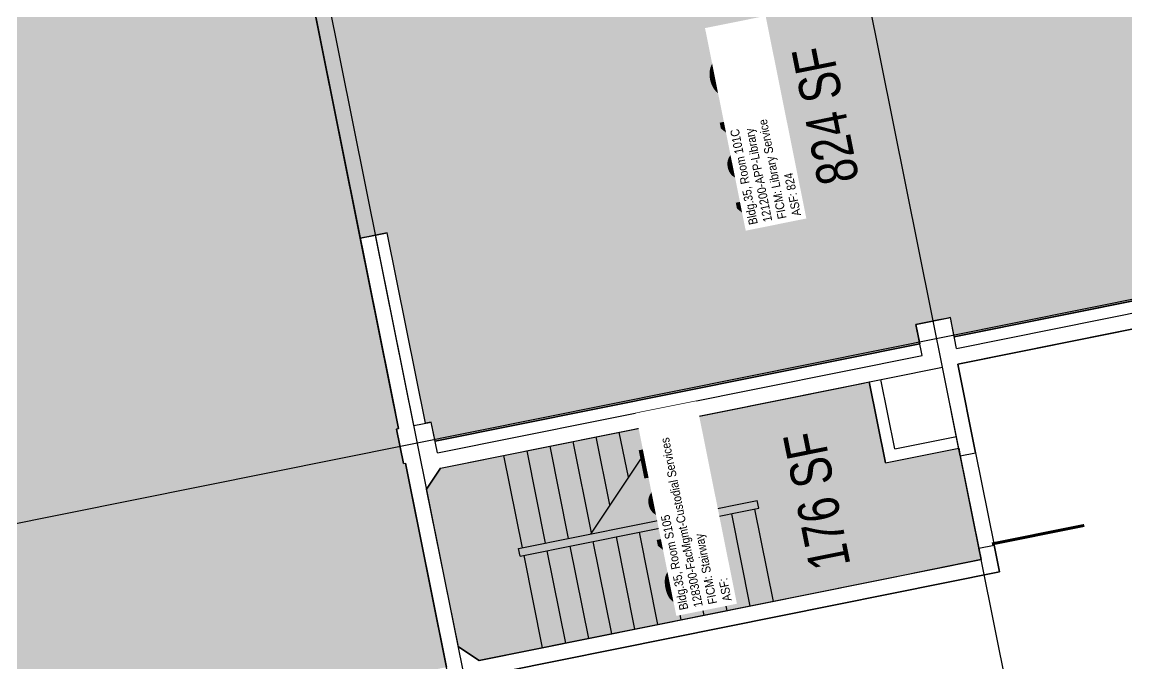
# Model space of a CAD drawing. Header units: inches. Extents: x 69201055 to 69205028, y 27678536 to 27681908.
# Drawn here: x 69203715 to 69204278, y 27679200 to 27679528 of the extents above; entities that cross this region are included whole.
import ezdxf
from ezdxf.enums import TextEntityAlignment as Align

# ---------------------------------------------------------------- set-up
doc = ezdxf.new("R2010")
doc.units = ezdxf.units.IN
doc.header["$LTSCALE"] = 10
doc.header["$MEASUREMENT"] = 0
for name, color, linetype in [('A-DOOR', 2, 'CONTINUOUS'), ('A-FLOR', 3, 'CONTINUOUS'), ('A-GRID', 1, 'CONTINUOUS'), ('A-IDEN-RNUM', 7, 'CONTINUOUS'), ('A-IDEN-SNUM', 4, 'CONTINUOUS'), ('A-IDEN-VNUM', 4, 'CONTINUOUS'), ('A-WALL', 5, 'CONTINUOUS'), ('AREA-ASSIGN', 7, 'CONTINUOUS'), ('AREA-GROSS', 1, 'CONTINUOUS'), ('AREA-TEXT', 3, 'CONTINUOUS'), ('Rooms-Category-Color', 7, 'CONTINUOUS'), ('Rooms-College-Color', 7, 'CONTINUOUS'), ('Rooms-Department-Color', 7, 'CONTINUOUS'), ('Rooms-Division-Color', 7, 'CONTINUOUS'), ('Rooms-Information', 7, 'CONTINUOUS')]:
    doc.layers.add(name, color=color, linetype=linetype)
doc.styles.add('CP_AREA', font='arial.ttf', dxfattribs={"height": 15})
doc.styles.add('CP_ROOMSNUMBER', font='arial.ttf', dxfattribs={"height": 1})
doc.styles.add('CP_ROOMVNUMBER', font='arial.ttf', dxfattribs={"width": 0.85, "height": 0.075})

msp = doc.modelspace()

# ---------------------------------------------------------------- hatches: boundary and pattern name
at = {"layer": 'Rooms-Category-Color', "true_color": 0xfa9ba3}
msp.add_hatch(color=241, dxfattribs=at).paths.add_polyline_path([(69203906.68, 27679320.37), (69203905.7, 27679320.17), (69203909.25, 27679302.52), (69203910.23, 27679302.72), (69203931.13, 27679198.8), (69203886.03, 27679189.73), (69203838.97, 27679180.27), (69203674.27, 27679147.15), (69203666.97, 27679183.43), (69203412.08, 27679132.18), (69203394.93, 27679217.47), (69203393.95, 27679217.27), (69203382.18, 27679214.91), (69203376.3, 27679213.72), (69203378.27, 27679203.92), (69203379.45, 27679198.04), (69203262.79, 27679174.58), (69203227.49, 27679167.48), (69203132.4, 27679148.36), (69203131.21, 27679154.24), (69203129.24, 27679164.05), (69203125.32, 27679163.26), (69203095.16, 27679313.26), (69203093.2, 27679312.86), (69203089.65, 27679330.51), (69203075.46, 27679401.1), (69203072.5, 27679415.8), (69203045.89, 27679548.15), (69203044.71, 27679554.03), (69203018.69, 27679683.44), (69203024.57, 27679684.63), (69203271.62, 27679734.3), (69203277.51, 27679735.49), (69203283.39, 27679736.67), (69203436.33, 27679767.42), (69203442.21, 27679768.6), (69203542.21, 27679788.71), (69203548.09, 27679789.89), (69203606.91, 27679801.72), (69203698.09, 27679820.05), (69203708.34, 27679769.07), (69203715.44, 27679733.78), (69203725.88, 27679681.82), (69203732.98, 27679646.53), (69203751.9, 27679552.41), (69203764.65, 27679554.97), (69203799.94, 27679562.07), (69203855.82, 27679573.31), (69203902.54, 27679340.96), (69203903.73, 27679335.07)])
at = {"layer": 'Rooms-Category-Color', "true_color": 0x99d7b2}
msp.add_hatch(color=253, dxfattribs=at).paths.add_polyline_path([(69203855.82, 27679573.31), (69203914.65, 27679585.13), (69203980.33, 27679598.34), (69204015.63, 27679605.44), (69204019.55, 27679606.23), (69204029.6, 27679556.23), (69204244.3, 27679599.4), (69204234.25, 27679649.4), (69204337.19, 27679670.1), (69204338.37, 27679664.21), (69204345.47, 27679628.92), (69204390.02, 27679407.35), (69204190.02, 27679367.14), (69204188.05, 27679376.94), (69204186.09, 27679376.55), (69204182.17, 27679375.76), (69204176.29, 27679374.58), (69204170.4, 27679373.4), (69204172.38, 27679363.59), (69203925.32, 27679313.92), (69203923.35, 27679323.72), (69203920.41, 27679323.13), (69203900.89, 27679420.19), (69203895.01, 27679419), (69203890.11, 27679418.02), (69203887.17, 27679417.43)])
at = {"layer": 'Rooms-Category-Color', "true_color": 0xadadad}
msp.add_hatch(color=253, dxfattribs=at).paths.add_polyline_path([(69204193.03, 27679306.54), (69204202.49, 27679259.49), (69204203.67, 27679253.6), (69204170.34, 27679246.9), (69204166.42, 27679246.11), (69203947.79, 27679202.15), (69203937.2, 27679209.2), (69203921.03, 27679289.59), (69203928.08, 27679300.19), (69204108.47, 27679336.46), (69204143.76, 27679343.56), (69204146.7, 27679344.15), (69204154.98, 27679302.97), (69204192.24, 27679310.47)])
at = {"layer": 'Rooms-College-Color', "true_color": 0x80bc67}
for points in [[(69203906.68, 27679320.37), (69203905.7, 27679320.17), (69203909.25, 27679302.52), (69203910.23, 27679302.72), (69203931.13, 27679198.8), (69203886.03, 27679189.73), (69203838.97, 27679180.27), (69203674.27, 27679147.15), (69203666.97, 27679183.43), (69203412.08, 27679132.18), (69203394.93, 27679217.47), (69203393.95, 27679217.27), (69203382.18, 27679214.91), (69203376.3, 27679213.72), (69203378.27, 27679203.92), (69203379.45, 27679198.04), (69203262.79, 27679174.58), (69203227.49, 27679167.48), (69203132.4, 27679148.36), (69203131.21, 27679154.24), (69203129.24, 27679164.05), (69203125.32, 27679163.26), (69203095.16, 27679313.26), (69203093.2, 27679312.86), (69203089.65, 27679330.51), (69203075.46, 27679401.1), (69203072.5, 27679415.8), (69203045.89, 27679548.15), (69203044.71, 27679554.03), (69203018.69, 27679683.44), (69203024.57, 27679684.63), (69203271.62, 27679734.3), (69203277.51, 27679735.49), (69203283.39, 27679736.67), (69203436.33, 27679767.42), (69203442.21, 27679768.6), (69203542.21, 27679788.71), (69203548.09, 27679789.89), (69203606.91, 27679801.72), (69203698.09, 27679820.05), (69203708.34, 27679769.07), (69203715.44, 27679733.78), (69203725.88, 27679681.82), (69203732.98, 27679646.53), (69203751.9, 27679552.41), (69203764.65, 27679554.97), (69203799.94, 27679562.07), (69203855.82, 27679573.31), (69203902.54, 27679340.96), (69203903.73, 27679335.07)], [(69203855.82, 27679573.31), (69203914.65, 27679585.13), (69203980.33, 27679598.34), (69204015.63, 27679605.44), (69204019.55, 27679606.23), (69204029.6, 27679556.23), (69204244.3, 27679599.4), (69204234.25, 27679649.4), (69204337.19, 27679670.1), (69204338.37, 27679664.21), (69204345.47, 27679628.92), (69204390.02, 27679407.35), (69204190.02, 27679367.14), (69204188.05, 27679376.94), (69204186.09, 27679376.55), (69204182.17, 27679375.76), (69204176.29, 27679374.58), (69204170.4, 27679373.4), (69204172.38, 27679363.59), (69203925.32, 27679313.92), (69203923.35, 27679323.72), (69203920.41, 27679323.13), (69203900.89, 27679420.19), (69203895.01, 27679419), (69203890.11, 27679418.02), (69203887.17, 27679417.43)]]:
    msp.add_hatch(color=83, dxfattribs=at).paths.add_polyline_path(points)
at = {"layer": 'Rooms-College-Color', "true_color": 0xadadad}
msp.add_hatch(color=253, dxfattribs=at).paths.add_polyline_path([(69204193.03, 27679306.54), (69204202.49, 27679259.49), (69204203.67, 27679253.6), (69204170.34, 27679246.9), (69204166.42, 27679246.11), (69203947.79, 27679202.15), (69203937.2, 27679209.2), (69203921.03, 27679289.59), (69203928.08, 27679300.19), (69204108.47, 27679336.46), (69204143.76, 27679343.56), (69204146.7, 27679344.15), (69204154.98, 27679302.97), (69204192.24, 27679310.47)])
at = {"layer": 'Rooms-Department-Color', "true_color": 0x62f98f}
for points in [[(69203906.68, 27679320.37), (69203905.7, 27679320.17), (69203909.25, 27679302.52), (69203910.23, 27679302.72), (69203931.13, 27679198.8), (69203886.03, 27679189.73), (69203838.97, 27679180.27), (69203674.27, 27679147.15), (69203666.97, 27679183.43), (69203412.08, 27679132.18), (69203394.93, 27679217.47), (69203393.95, 27679217.27), (69203382.18, 27679214.91), (69203376.3, 27679213.72), (69203378.27, 27679203.92), (69203379.45, 27679198.04), (69203262.79, 27679174.58), (69203227.49, 27679167.48), (69203132.4, 27679148.36), (69203131.21, 27679154.24), (69203129.24, 27679164.05), (69203125.32, 27679163.26), (69203095.16, 27679313.26), (69203093.2, 27679312.86), (69203089.65, 27679330.51), (69203075.46, 27679401.1), (69203072.5, 27679415.8), (69203045.89, 27679548.15), (69203044.71, 27679554.03), (69203018.69, 27679683.44), (69203024.57, 27679684.63), (69203271.62, 27679734.3), (69203277.51, 27679735.49), (69203283.39, 27679736.67), (69203436.33, 27679767.42), (69203442.21, 27679768.6), (69203542.21, 27679788.71), (69203548.09, 27679789.89), (69203606.91, 27679801.72), (69203698.09, 27679820.05), (69203708.34, 27679769.07), (69203715.44, 27679733.78), (69203725.88, 27679681.82), (69203732.98, 27679646.53), (69203751.9, 27679552.41), (69203764.65, 27679554.97), (69203799.94, 27679562.07), (69203855.82, 27679573.31), (69203902.54, 27679340.96), (69203903.73, 27679335.07)], [(69203855.82, 27679573.31), (69203914.65, 27679585.13), (69203980.33, 27679598.34), (69204015.63, 27679605.44), (69204019.55, 27679606.23), (69204029.6, 27679556.23), (69204244.3, 27679599.4), (69204234.25, 27679649.4), (69204337.19, 27679670.1), (69204338.37, 27679664.21), (69204345.47, 27679628.92), (69204390.02, 27679407.35), (69204190.02, 27679367.14), (69204188.05, 27679376.94), (69204186.09, 27679376.55), (69204182.17, 27679375.76), (69204176.29, 27679374.58), (69204170.4, 27679373.4), (69204172.38, 27679363.59), (69203925.32, 27679313.92), (69203923.35, 27679323.72), (69203920.41, 27679323.13), (69203900.89, 27679420.19), (69203895.01, 27679419), (69203890.11, 27679418.02), (69203887.17, 27679417.43)]]:
    msp.add_hatch(color=91, dxfattribs=at).paths.add_polyline_path(points)
at = {"layer": 'Rooms-Department-Color', "true_color": 0xacacac}
msp.add_hatch(color=253, dxfattribs=at).paths.add_polyline_path([(69204193.03, 27679306.54), (69204202.49, 27679259.49), (69204203.67, 27679253.6), (69204170.34, 27679246.9), (69204166.42, 27679246.11), (69203947.79, 27679202.15), (69203937.2, 27679209.2), (69203921.03, 27679289.59), (69203928.08, 27679300.19), (69204108.47, 27679336.46), (69204143.76, 27679343.56), (69204146.7, 27679344.15), (69204154.98, 27679302.97), (69204192.24, 27679310.47)])
at = {"layer": 'Rooms-Division-Color', "true_color": 0x62f98f}
for points in [[(69203906.68, 27679320.37), (69203905.7, 27679320.17), (69203909.25, 27679302.52), (69203910.23, 27679302.72), (69203931.13, 27679198.8), (69203886.03, 27679189.73), (69203838.97, 27679180.27), (69203674.27, 27679147.15), (69203666.97, 27679183.43), (69203412.08, 27679132.18), (69203394.93, 27679217.47), (69203393.95, 27679217.27), (69203382.18, 27679214.91), (69203376.3, 27679213.72), (69203378.27, 27679203.92), (69203379.45, 27679198.04), (69203262.79, 27679174.58), (69203227.49, 27679167.48), (69203132.4, 27679148.36), (69203131.21, 27679154.24), (69203129.24, 27679164.05), (69203125.32, 27679163.26), (69203095.16, 27679313.26), (69203093.2, 27679312.86), (69203089.65, 27679330.51), (69203075.46, 27679401.1), (69203072.5, 27679415.8), (69203045.89, 27679548.15), (69203044.71, 27679554.03), (69203018.69, 27679683.44), (69203024.57, 27679684.63), (69203271.62, 27679734.3), (69203277.51, 27679735.49), (69203283.39, 27679736.67), (69203436.33, 27679767.42), (69203442.21, 27679768.6), (69203542.21, 27679788.71), (69203548.09, 27679789.89), (69203606.91, 27679801.72), (69203698.09, 27679820.05), (69203708.34, 27679769.07), (69203715.44, 27679733.78), (69203725.88, 27679681.82), (69203732.98, 27679646.53), (69203751.9, 27679552.41), (69203764.65, 27679554.97), (69203799.94, 27679562.07), (69203855.82, 27679573.31), (69203902.54, 27679340.96), (69203903.73, 27679335.07)], [(69203855.82, 27679573.31), (69203914.65, 27679585.13), (69203980.33, 27679598.34), (69204015.63, 27679605.44), (69204019.55, 27679606.23), (69204029.6, 27679556.23), (69204244.3, 27679599.4), (69204234.25, 27679649.4), (69204337.19, 27679670.1), (69204338.37, 27679664.21), (69204345.47, 27679628.92), (69204390.02, 27679407.35), (69204190.02, 27679367.14), (69204188.05, 27679376.94), (69204186.09, 27679376.55), (69204182.17, 27679375.76), (69204176.29, 27679374.58), (69204170.4, 27679373.4), (69204172.38, 27679363.59), (69203925.32, 27679313.92), (69203923.35, 27679323.72), (69203920.41, 27679323.13), (69203900.89, 27679420.19), (69203895.01, 27679419), (69203890.11, 27679418.02), (69203887.17, 27679417.43)]]:
    msp.add_hatch(color=91, dxfattribs=at).paths.add_polyline_path(points)
at = {"layer": 'Rooms-Division-Color', "true_color": 0xadadad}
msp.add_hatch(color=253, dxfattribs=at).paths.add_polyline_path([(69204193.03, 27679306.54), (69204202.49, 27679259.49), (69204203.67, 27679253.6), (69204170.34, 27679246.9), (69204166.42, 27679246.11), (69203947.79, 27679202.15), (69203937.2, 27679209.2), (69203921.03, 27679289.59), (69203928.08, 27679300.19), (69204108.47, 27679336.46), (69204143.76, 27679343.56), (69204146.7, 27679344.15), (69204154.98, 27679302.97), (69204192.24, 27679310.47)])

# ---------------------------------------------------------------- linework, layer by layer
at = {"layer": 'A-DOOR'}
msp.add_lwpolyline([(69204209.2, 27679261.6, 1.5, 1.5, 0), (69204256.26, 27679271.06, 0, 0, 0), (69204256.11, 27679271.8, 0, 0, 0.414214), (69204198.42, 27679307.63, 0, 0, 0.414214)], format="xyseb", dxfattribs=at)
at = {"layer": 'A-FLOR'}
for p, q in [((69204042.21, 27679323.14), (69204004.59, 27679266.61)), ((69204033.27, 27679309.7), (69204031.02, 27679320.89)), ((69204005.07, 27679267.33), (69203995.73, 27679313.79)), ((69204014.47, 27679281.46), (69204007.49, 27679316.16)), ((69204023.87, 27679295.58), (69204019.26, 27679318.52)), ((69203981.66, 27679262), (69203972.2, 27679309.06)), ((69203993.42, 27679264.37), (69203983.96, 27679311.43)), ((69203969.9, 27679259.64), (69203960.43, 27679306.7)), ((69203967.93, 27679259.24), (69204089.5, 27679283.69)), ((69203968.72, 27679255.32), (69204090.29, 27679279.77)), ((69204097.79, 27679232.31), (69204088.33, 27679279.37)), ((69204090.29, 27679279.77), (69204089.5, 27679283.69)), ((69204074.26, 27679227.58), (69204064.8, 27679274.64)), ((69204086.03, 27679229.95), (69204076.56, 27679277.01)), ((69204050.73, 27679222.85), (69204041.27, 27679269.91)), ((69204062.5, 27679225.22), (69204053.04, 27679272.28)), ((69204015.44, 27679215.75), (69204005.98, 27679262.81)), ((69204027.2, 27679218.12), (69204017.74, 27679265.18)), ((69204038.97, 27679220.49), (69204029.51, 27679267.54)), ((69203968.72, 27679255.32), (69203967.93, 27679259.24)), ((69203991.91, 27679211.02), (69203982.45, 27679258.08)), ((69204003.67, 27679213.39), (69203994.21, 27679260.45)), ((69203980.15, 27679208.66), (69203970.68, 27679255.72))]:
    msp.add_line(p, q, dxfattribs=at)
at = {"layer": 'A-GRID'}
for p, q in [((69204234.23, 27679101.64), (69203701.98, 27681748.67)), ((69203969.52, 27679048.42), (69203437.28, 27681695.44)), ((69201533.98, 27678834.1), (69204975.11, 27679526.02))]:
    msp.add_line(p, q, dxfattribs=at)
at = {"layer": 'A-WALL'}
for p, q in [((69204191.8, 27679353.22), (69204833.95, 27679482.34)), ((69203895.01, 27679419), (69203900.89, 27679420.19)), ((69203920.41, 27679323.13), (69203900.89, 27679420.19)), ((69203887.17, 27679417.43), (69203895.01, 27679419)), ((69203906.68, 27679320.37), (69203887.17, 27679417.43)), ((69203914.53, 27679321.95), (69203895.01, 27679419)), ((69204191.21, 27679361.26), (69204438.26, 27679410.93)), ((69204190.02, 27679367.14), (69204390.02, 27679407.35)), ((69204170.4, 27679373.4), (69204188.05, 27679376.94)), ((69204191.21, 27679361.26), (69204188.05, 27679376.94)), ((69204173.56, 27679357.71), (69204170.4, 27679373.4)), ((69203925.32, 27679313.92), (69204172.38, 27679363.59)), ((69203926.5, 27679308.03), (69204173.56, 27679357.71)), ((69204200.87, 27679308.12), (69204191.8, 27679353.22)), ((69203928.08, 27679300.19), (69204183.96, 27679351.64)), ((69204193.03, 27679306.54), (69204183.96, 27679351.64)), ((69204154.98, 27679302.97), (69204146.7, 27679344.15)), ((69204159.68, 27679310.04), (69204152.59, 27679345.33)), ((69203905.7, 27679320.17), (69203906.68, 27679320.37)), ((69203909.25, 27679302.52), (69203905.7, 27679320.17)), ((69203914.53, 27679321.95), (69203923.35, 27679323.72)), ((69203926.5, 27679308.03), (69203923.35, 27679323.72)), ((69204159.68, 27679310.04), (69204191.06, 27679316.35)), ((69204154.98, 27679302.97), (69204192.24, 27679310.47)), ((69204193.03, 27679306.54), (69204200.87, 27679308.12)), ((69203909.25, 27679302.52), (69203910.23, 27679302.72)), ((69203932.7, 27679190.96), (69203910.23, 27679302.72)), ((69203928.08, 27679300.19), (69203921.03, 27679289.59)), ((69203937.2, 27679209.2), (69203921.03, 27679289.59)), ((69204202.49, 27679259.49), (69204210.33, 27679261.06)), ((69204203.67, 27679253.6), (69204202.49, 27679259.49)), ((69204213.09, 27679247.34), (69204210.33, 27679261.06)), ((69203947.79, 27679202.15), (69204203.67, 27679253.6)), ((69203932.7, 27679190.96), (69204213.09, 27679247.34)), ((69203937.2, 27679209.2), (69203947.79, 27679202.15))]:
    msp.add_line(p, q, dxfattribs=at)
at = {"layer": 'AREA-ASSIGN'}
for points in [[(69203283.39, 27679736.67), (69203436.33, 27679767.42), (69203442.21, 27679768.6), (69203542.21, 27679788.71), (69203548.09, 27679789.89), (69203606.91, 27679801.72), (69203698.09, 27679820.05), (69203708.34, 27679769.07), (69203715.44, 27679733.78), (69203725.88, 27679681.82), (69203732.98, 27679646.53), (69203751.9, 27679552.41), (69203764.65, 27679554.97), (69203799.94, 27679562.07), (69203855.82, 27679573.31), (69203902.54, 27679340.96), (69203903.73, 27679335.07), (69203906.68, 27679320.37), (69203905.7, 27679320.17), (69203909.25, 27679302.52), (69203910.23, 27679302.72), (69203931.13, 27679198.8)], [(69204390.02, 27679407.35), (69204190.02, 27679367.14), (69204188.05, 27679376.94), (69204186.09, 27679376.55), (69204182.17, 27679375.76), (69204176.29, 27679374.58), (69204170.4, 27679373.4), (69204172.38, 27679363.59), (69203925.32, 27679313.92), (69203923.35, 27679323.72), (69203920.41, 27679323.13), (69203900.89, 27679420.19), (69203895.01, 27679419), (69203890.11, 27679418.02), (69203887.17, 27679417.43), (69203855.82, 27679573.31), (69203914.65, 27679585.13), (69203980.33, 27679598.34), (69204015.63, 27679605.44), (69204019.55, 27679606.23), (69204029.6, 27679556.23), (69204244.3, 27679599.4), (69204234.25, 27679649.4), (69204337.19, 27679670.1)]]:
    msp.add_lwpolyline(points, dxfattribs=at)
msp.add_lwpolyline([(69204193.03, 27679306.54), (69204202.49, 27679259.49), (69204203.67, 27679253.6), (69204170.34, 27679246.9), (69204166.42, 27679246.11), (69203947.79, 27679202.15), (69203937.2, 27679209.2), (69203921.03, 27679289.59), (69203928.08, 27679300.19), (69204108.47, 27679336.46), (69204143.76, 27679343.56), (69204146.7, 27679344.15), (69204154.98, 27679302.97), (69204192.24, 27679310.47)], close=True, dxfattribs=at)
at = {"layer": 'AREA-GROSS'}
msp.add_lwpolyline([(69204532.19, 27680374.35), (69204539.28, 27680339.06), (69204539.88, 27680336.12), (69204546.97, 27680300.83), (69204550.72, 27680282.2), (69204644.83, 27680301.12), (69204650.72, 27680302.31), (69204668.36, 27680305.85), (69204693.79, 27680179.39), (69204683.99, 27680177.41), (69204692.86, 27680133.3), (69204702.66, 27680135.27), (69204828.04, 27679511.75), (69204833.95, 27679482.34), (69204728.07, 27679461.05), (69204569.25, 27679429.11), (69204191.8, 27679353.22), (69204200.87, 27679308.12), (69204210.33, 27679261.06), (69204213.09, 27679247.34), (69203932.7, 27679190.96)], dxfattribs=at)

# ---------------------------------------------------------------- texts
at = {"layer": 'A-IDEN-RNUM', "style": 'CP_ROOMSNUMBER'}
for s, p in [('0101-C0', (69204090.11, 27679470)), ('S105-00', (69204050.11, 27679269.81))]:
    msp.add_text(s, height=0.36, rotation=11.369, dxfattribs=at).set_placement(p, align=Align.MIDDLE)
at = {"layer": 'A-IDEN-SNUM', "style": 'CP_ROOMSNUMBER'}
for s, p in [('03500101C0', (69204089.08, 27679470.24)), ('0350S10500', (69204049.08, 27679270.05))]:
    msp.add_text(s, height=0.36, rotation=11.369, dxfattribs=at).set_placement(p, align=Align.MIDDLE)
at = {"layer": 'A-IDEN-VNUM', "style": 'CP_ROOMVNUMBER', "width": 0.85}
msp.add_text('101C', height=31.5, rotation=101.369, dxfattribs=at).set_placement((69204087.75, 27679469.96), align=Align.MIDDLE)
msp.add_text('S105', height=31.5, rotation=101.369, dxfattribs=at).set_placement((69204052.57, 27679272.63), align=Align.MIDDLE_CENTER)
at = {"layer": 'AREA-TEXT', "style": 'CP_AREA', "width": 0.75}
for s, p in [('824 SF', (69204124.28, 27679480.1)), ('176 SF', (69204119.9, 27679283.76))]:
    msp.add_text(s, height=21, rotation=101.369, dxfattribs=at).set_placement(p, align=Align.MIDDLE_CENTER)

# ---------------------------------------------------------------- next in the draw order: texts
at = {"layer": 'Rooms-Information', "char_height": 4.5, "width": 100.8, "attachment_point": 7, "rotation": 101.369, "style": 'CP_ROOMVNUMBER', "bg_fill": 3, "box_fill_scale": 1.5, "bg_fill_color": 256, "bg_fill_true_color": 13158600, "bg_fill_transparency": 0}
for s, insert in [('Bldg.35, Room 101C^M^J121200-APP-Library^M^JFICM: Library Service^M^JASF: 824', (69204112, 27679429.23)), ('Bldg.35, Room S105^M^J128300-FacMgmt-Custodial Services^M^JFICM: Stairway^M^JASF: ', (69204076.62, 27679232.91))]:
    msp.add_mtext(s, dxfattribs=dict(at, insert=insert))

doc.saveas('drawing.dxf')
